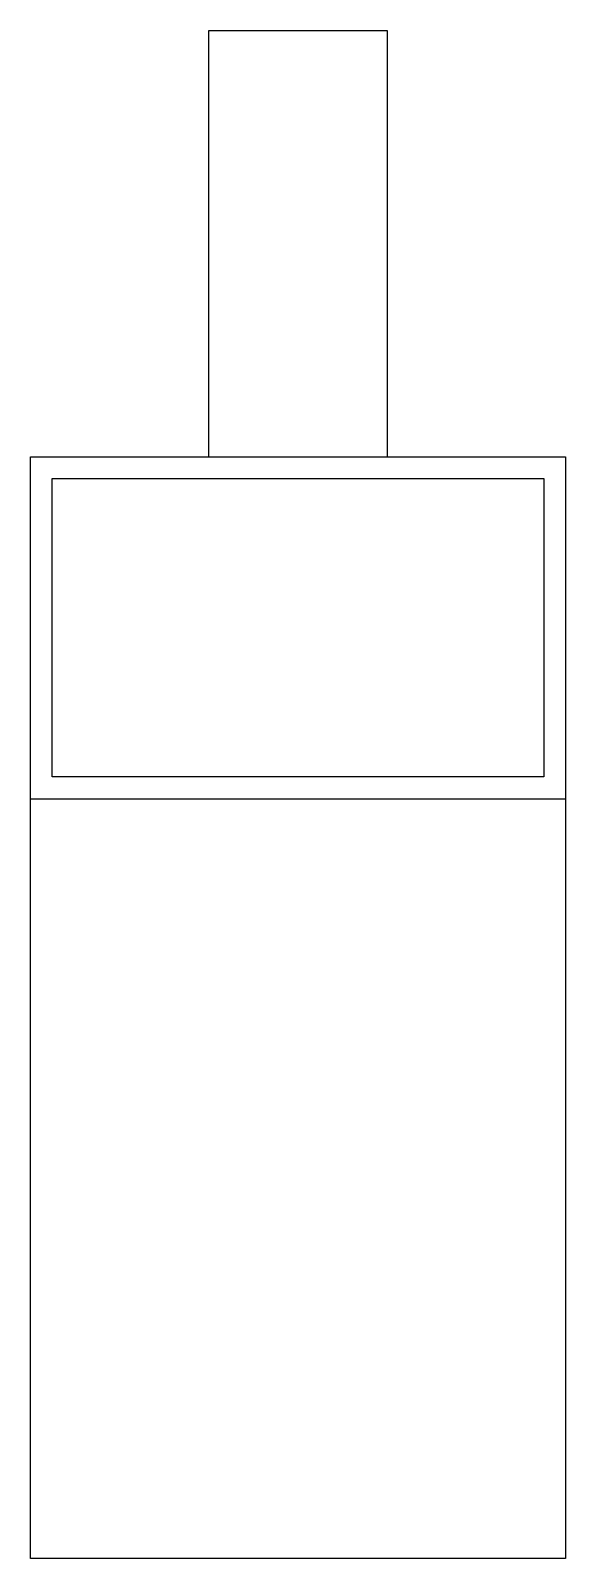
# Model space of a CAD drawing. Header units: millimetres. Extents: x 0 to 148, y 0 to 422.
import ezdxf

# ---------------------------------------------------------------- set-up
doc = ezdxf.new("R2010")
doc.units = ezdxf.units.MM
for name, color, linetype in [('CREASE', 5, 'CONTINUOUS'), ('CUT', 1, 'CONTINUOUS'), ('GLUE', 2, 'CONTINUOUS')]:
    doc.layers.add(name, color=color, linetype=linetype)

msp = doc.modelspace()

# ---------------------------------------------------------------- linework, layer by layer
at = {"layer": 'CREASE'}
for p, q in [((49.333, 304.5), (98.667, 304.5)), ((0, 210), (148, 210))]:
    msp.add_line(p, q, dxfattribs=at)
at = {"layer": 'CUT'}
for p, q in [((49.333, 422.31), (98.667, 422.31)), ((49.333, 304.5), (49.333, 422.31)), ((98.667, 422.31), (98.667, 304.5)), ((0, 210), (0, 304.5)), ((0, 304.5), (49.333, 304.5)), ((98.667, 304.5), (148, 304.5)), ((148, 304.5), (148, 210)), ((0, 0), (0, 210)), ((148, 210), (148, 0)), ((148, 0), (0, 0))]:
    msp.add_line(p, q, dxfattribs=at)
at = {"layer": 'GLUE'}
for p, q in [((6, 298.5), (142, 298.5)), ((6, 216), (6, 298.5)), ((142, 298.5), (142, 216)), ((142, 216), (6, 216))]:
    msp.add_line(p, q, dxfattribs=at)

doc.saveas('drawing.dxf')
